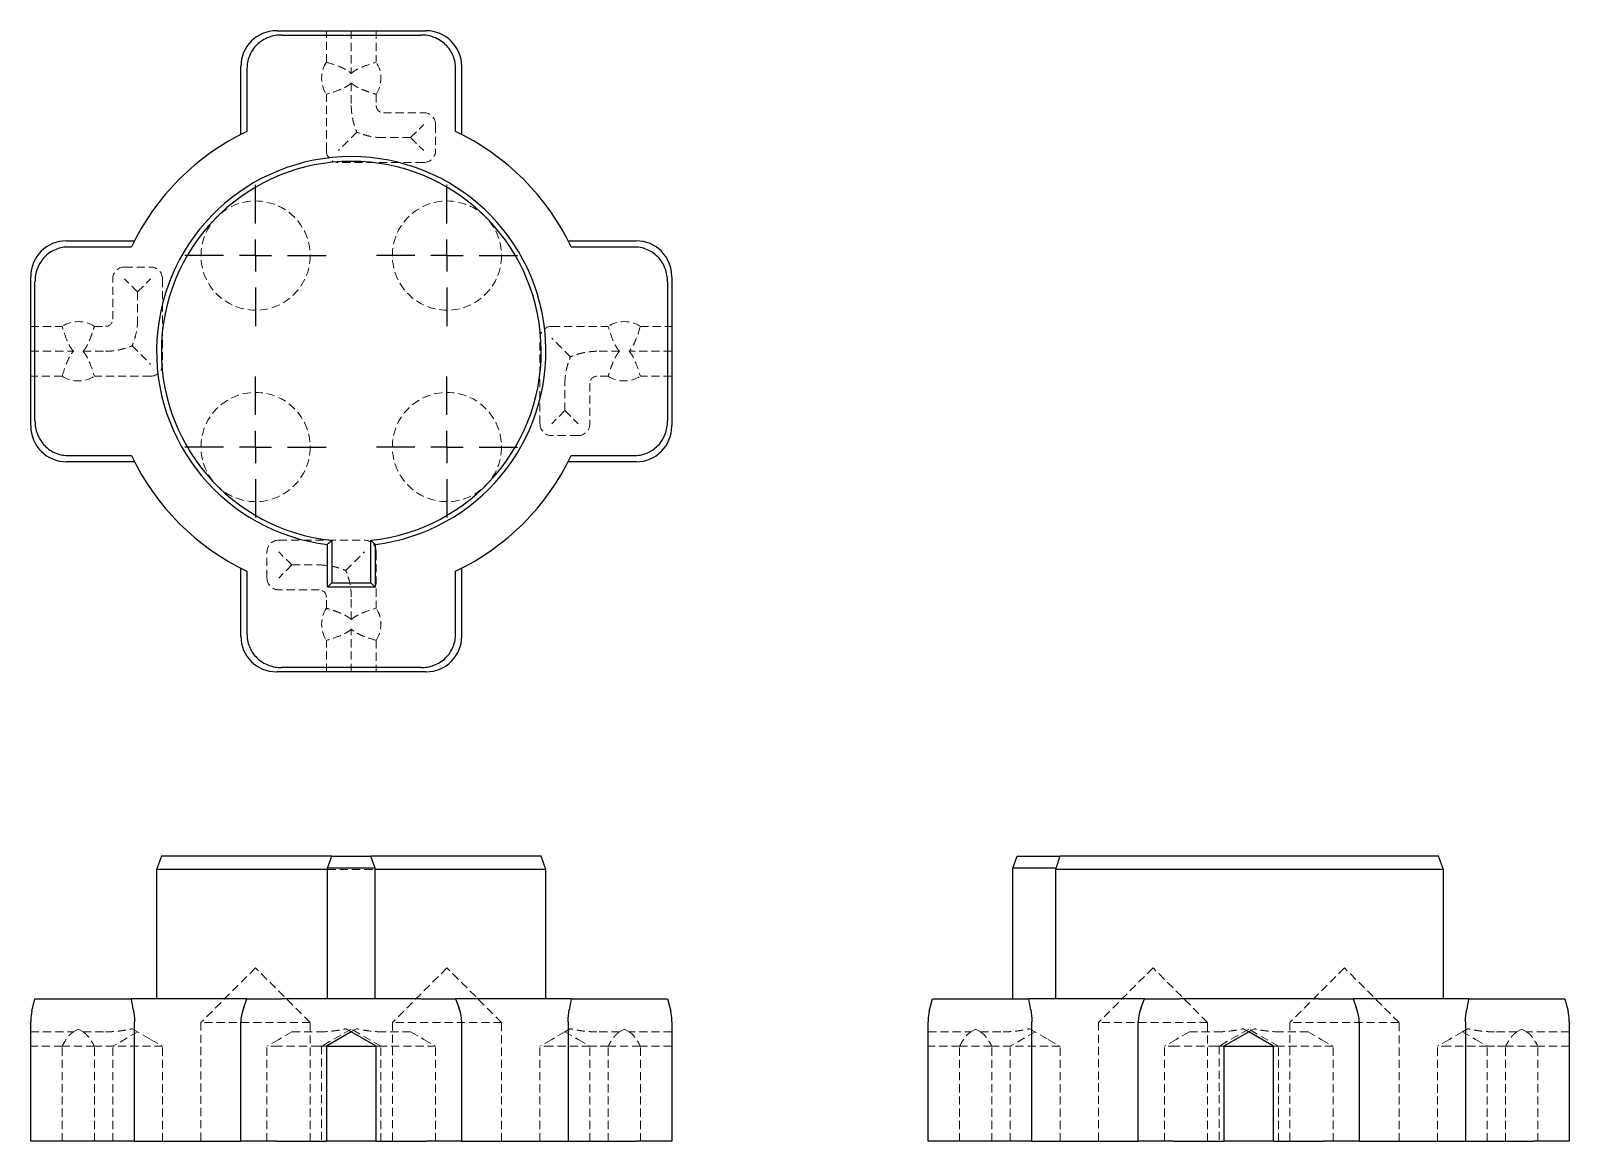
# Model space of a CAD drawing. Header units: millimetres. Extents: x 33 to 273, y 35 to 208.
import ezdxf

# ---------------------------------------------------------------- set-up
doc = ezdxf.new("R2010")
doc.units = ezdxf.units.MM
doc.linetypes.add('HIDDEN', pattern=[1.905, 1.27, -0.635])
doc.layers.add('10', color=7, linetype='Continuous')

# ---------------------------------------------------------------- blocks, each defined once
blk = doc.blocks.new('SW_CENTERMARKSYMBOL_0')
at = {"layer": '10', "color": 0}
for p, q in [((0, 5), (0, 11.02)), ((0, 0), (0, 2.5)), ((-5, 0), (-11.02, 0)), ((0, 0), (-2.5, 0)), ((0, 0), (0, -2.5)), ((0, 0), (2.5, 0)), ((5, 0), (11.02, 0)), ((0, -5), (0, -11.02))]:
    blk.add_line(p, q, dxfattribs=at)
blk = doc.blocks.new('SW_CENTERMARKSYMBOL_1')
at = {"layer": '10', "color": 0}
for p, q in [((0, 5), (0, 11.02)), ((0, 0), (0, 2.5)), ((-5, 0), (-11.02, 0)), ((0, 0), (-2.5, 0)), ((0, 0), (0, -2.5)), ((0, 0), (2.5, 0)), ((5, 0), (11.02, 0)), ((0, -5), (0, -11.02))]:
    blk.add_line(p, q, dxfattribs=at)
blk = doc.blocks.new('SW_CENTERMARKSYMBOL_2')
at = {"layer": '10', "color": 0}
for p, q in [((0, 5), (0, 11.02)), ((0, 0), (0, 2.5)), ((-5, 0), (-11.02, 0)), ((0, 0), (-2.5, 0)), ((0, 0), (0, -2.5)), ((0, 0), (2.5, 0)), ((5, 0), (11.02, 0)), ((0, -5), (0, -11.02))]:
    blk.add_line(p, q, dxfattribs=at)
blk = doc.blocks.new('SW_CENTERMARKSYMBOL_3')
at = {"layer": '10', "color": 0}
for p, q in [((0, 5), (0, 11.02)), ((0, 0), (0, 2.5)), ((-5, 0), (-11.02, 0)), ((0, 0), (-2.5, 0)), ((0, 0), (0, -2.5)), ((0, 0), (2.5, 0)), ((5, 0), (11.02, 0)), ((0, -5), (0, -11.02))]:
    blk.add_line(p, q, dxfattribs=at)

msp = doc.modelspace()

# ---------------------------------------------------------------- linework, layer by layer
at = {"color": 7, "linetype": 'Continuous', "lineweight": 25}
for p, q in [((71.44, 208), (71.33, 208)), ((71.44, 208), (94.56, 208)), ((72.14, 207.34), (93.86, 207.34)), ((94.67, 208), (94.56, 208)), ((65.78, 191.83), (65.78, 202.44)), ((66.73, 202.09), (66.73, 192.3)), ((99.27, 192.3), (99.27, 202.09)), ((100.22, 202.44), (100.22, 191.83)), ((38.56, 175.22), (49.17, 175.22)), ((116.83, 175.22), (127.44, 175.22)), ((48.7, 174.27), (38.91, 174.27)), ((127.09, 174.27), (117.3, 174.27)), ((33, 169.67), (33, 169.56)), ((33, 146.44), (33, 169.56)), ((33.66, 147.14), (33.66, 168.86)), ((132.34, 168.86), (132.34, 147.14)), ((133, 169.56), (133, 169.67)), ((133, 169.56), (133, 146.44)), ((33, 146.44), (33, 146.33)), ((133, 146.33), (133, 146.44)), ((38.91, 141.73), (48.7, 141.73)), ((117.3, 141.73), (127.09, 141.73)), ((49.17, 140.78), (38.56, 140.78)), ((127.44, 140.78), (116.83, 140.78)), ((79.3, 121.2), (79.3, 127.92)), ((79.97, 128.53), (79.97, 121.87)), ((86.03, 121.87), (86.03, 128.53)), ((86.7, 127.92), (86.7, 121.2)), ((65.78, 113.56), (65.78, 124.17)), ((66.73, 123.7), (66.73, 113.91)), ((99.27, 113.91), (99.27, 123.7)), ((100.22, 124.17), (100.22, 113.56)), ((79.3, 121.2), (79.97, 121.87)), ((86.7, 121.2), (79.3, 121.2)), ((79.97, 121.87), (86.03, 121.87)), ((86.7, 121.2), (86.03, 121.87)), ((71.33, 108), (71.44, 108)), ((94.56, 108), (71.44, 108)), ((93.86, 108.66), (72.14, 108.66)), ((94.56, 108), (94.67, 108)), ((53.37, 79.22), (52.63, 77.19)), ((79.97, 79.22), (53.37, 79.22)), ((79.3, 77.37), (79.97, 79.22)), ((79.97, 79.22), (86.03, 79.22)), ((86.7, 77.37), (86.03, 79.22)), ((112.63, 79.22), (86.03, 79.22)), ((113.37, 77.19), (112.63, 79.22)), ((186.2, 77.37), (186.87, 79.22)), ((186.87, 79.22), (193.53, 79.22)), ((252.63, 79.22), (193.53, 79.22)), ((253.37, 77.19), (252.63, 79.22)), ((52.63, 77.19), (52.63, 57)), ((79.3, 77.19), (52.63, 77.19)), ((79.3, 57), (79.3, 77.37)), ((86.7, 77.37), (79.3, 77.37)), ((86.7, 57), (86.7, 77.37)), ((113.37, 77.19), (86.7, 77.19)), ((113.37, 57), (113.37, 77.19)), ((192.92, 77.37), (186.2, 77.37)), ((186.2, 57), (186.2, 77.37)), ((192.92, 77.37), (192.86, 77.19)), ((253.37, 77.19), (192.86, 77.19)), ((192.86, 77.19), (192.86, 57)), ((253.37, 57), (253.37, 77.19)), ((33.17, 55.09), (33.66, 57)), ((38.91, 57), (48.7, 57)), ((66.73, 57), (48.7, 57)), ((66.22, 55.62), (66.12, 55.33)), ((66.22, 55.62), (66.73, 57)), ((93.86, 57), (72.14, 57)), ((99.27, 57), (99.78, 55.62)), ((117.3, 57), (99.27, 57)), ((99.88, 55.33), (99.78, 55.62)), ((117.3, 57), (127.09, 57)), ((132.34, 57), (132.83, 55.09)), ((173.17, 55.09), (173.66, 57)), ((178.91, 57), (188.7, 57)), ((206.73, 57), (188.7, 57)), ((206.22, 55.62), (206.12, 55.33)), ((206.22, 55.62), (206.73, 57)), ((233.86, 57), (212.14, 57)), ((239.27, 57), (239.78, 55.62)), ((257.3, 57), (239.27, 57)), ((239.88, 55.33), (239.78, 55.62)), ((257.3, 57), (267.09, 57)), ((272.34, 57), (272.83, 55.09)), ((33, 53.71), (33, 53.42)), ((33, 34.78), (33, 53.42)), ((49.17, 34.78), (49.17, 53.42)), ((65.78, 34.78), (65.78, 53.42)), ((100.22, 53.42), (100.22, 34.78)), ((116.83, 53.42), (116.83, 34.78)), ((133, 53.42), (133, 53.71)), ((133, 53.42), (133, 34.78)), ((173, 53.71), (173, 53.42)), ((173, 34.78), (173, 53.42)), ((189.17, 34.78), (189.17, 53.42)), ((205.78, 34.78), (205.78, 53.42)), ((240.22, 53.42), (240.22, 34.78)), ((256.83, 53.42), (256.83, 34.78)), ((273, 53.42), (273, 53.71)), ((273, 53.42), (273, 34.78)), ((83, 51.84), (79.11, 49.59)), ((86.89, 49.59), (83, 51.84)), ((223, 51.84), (219.11, 49.59)), ((226.89, 49.59), (223, 51.84)), ((79.11, 49.59), (79.11, 34.78)), ((79.11, 49.59), (85.04, 49.59)), ((85.04, 49.59), (86.89, 49.59)), ((86.89, 34.78), (86.89, 49.59)), ((219.11, 49.59), (219.11, 34.78)), ((219.11, 49.59), (225.04, 49.59)), ((225.04, 49.59), (226.89, 49.59)), ((226.89, 34.78), (226.89, 49.59)), ((38.56, 34.78), (33, 34.78)), ((49.17, 34.78), (38.56, 34.78)), ((49.17, 34.78), (65.78, 34.78)), ((71.33, 34.78), (65.78, 34.78)), ((71.33, 34.78), (79.11, 34.78)), ((85.04, 34.78), (79.11, 34.78)), ((86.89, 34.78), (85.04, 34.78)), ((86.89, 34.78), (94.67, 34.78)), ((100.22, 34.78), (94.67, 34.78)), ((100.22, 34.78), (116.83, 34.78)), ((116.83, 34.78), (127.44, 34.78)), ((133, 34.78), (127.44, 34.78)), ((178.56, 34.78), (173, 34.78)), ((189.17, 34.78), (178.56, 34.78)), ((189.17, 34.78), (205.78, 34.78)), ((211.33, 34.78), (205.78, 34.78)), ((211.33, 34.78), (219.11, 34.78)), ((225.04, 34.78), (219.11, 34.78)), ((226.89, 34.78), (225.04, 34.78)), ((226.89, 34.78), (234.67, 34.78)), ((240.22, 34.78), (234.67, 34.78)), ((240.22, 34.78), (256.83, 34.78)), ((256.83, 34.78), (267.44, 34.78)), ((273, 34.78), (267.44, 34.78))]:
    msp.add_line(p, q, dxfattribs=at)
at = {"color": 7, "linetype": 'HIDDEN', "lineweight": 18}
for p, q in [((79.11, 203.1), (79.11, 208)), ((83, 208), (83, 201.33)), ((86.89, 208), (86.89, 203.1)), ((83, 199.85), (83, 196.33)), ((79.11, 189.3), (79.11, 198.08)), ((86.89, 198.08), (86.89, 196.33)), ((88, 195.22), (94.3, 195.22)), ((83.86, 192.19), (80.96, 189.3)), ((92.26, 191.33), (94.3, 193.37)), ((96.15, 193.37), (96.15, 189.3)), ((92.26, 191.33), (88, 191.33)), ((92.26, 191.33), (94.3, 189.3)), ((94.3, 187.44), (80.96, 187.44)), ((47.63, 171.15), (51.7, 171.15)), ((45.78, 163), (45.78, 169.3)), ((49.67, 167.26), (47.63, 169.3)), ((49.67, 167.26), (51.7, 169.3)), ((53.56, 169.3), (53.56, 155.96)), ((49.67, 167.26), (49.67, 163)), ((33, 161.89), (37.9, 161.89)), ((42.92, 161.89), (44.67, 161.89)), ((114.3, 161.89), (123.08, 161.89)), ((128.1, 161.89), (133, 161.89)), ((48.81, 158.86), (51.7, 155.96)), ((112.44, 146.7), (112.44, 160.04)), ((117.19, 157.14), (114.3, 160.04)), ((33, 158), (39.67, 158)), ((41.15, 158), (44.67, 158)), ((124.85, 158), (121.33, 158)), ((133, 158), (126.33, 158)), ((37.9, 154.11), (33, 154.11)), ((51.7, 154.11), (42.92, 154.11)), ((123.08, 154.11), (121.33, 154.11)), ((133, 154.11), (128.1, 154.11)), ((116.33, 148.74), (116.33, 153)), ((120.22, 153), (120.22, 146.7)), ((116.33, 148.74), (114.3, 146.7)), ((116.33, 148.74), (118.37, 146.7)), ((118.37, 144.85), (114.3, 144.85)), ((71.7, 128.56), (85.04, 128.56)), ((69.85, 122.63), (69.85, 126.7)), ((73.74, 124.67), (71.7, 126.7)), ((82.14, 123.81), (85.04, 126.7)), ((86.89, 126.7), (86.89, 117.92)), ((73.74, 124.67), (71.7, 122.63)), ((73.74, 124.67), (78, 124.67)), ((78, 120.78), (71.7, 120.78)), ((79.11, 117.92), (79.11, 119.67)), ((83, 116.15), (83, 119.67)), ((79.11, 108), (79.11, 112.9)), ((83, 108), (83, 114.67)), ((86.89, 112.9), (86.89, 108)), ((79.3, 77.19), (86.7, 77.19)), ((68.07, 61.81), (59.55, 53.3)), ((76.59, 53.3), (68.07, 61.81)), ((97.93, 61.81), (89.41, 53.3)), ((106.45, 53.3), (97.93, 61.81)), ((208.07, 61.81), (199.55, 53.3)), ((216.59, 53.3), (208.07, 61.81)), ((237.93, 61.81), (229.41, 53.3)), ((246.45, 53.3), (237.93, 61.81)), ((76.59, 53.3), (59.55, 53.3)), ((59.55, 53.3), (59.55, 34.78)), ((76.59, 34.78), (76.59, 53.3)), ((106.45, 53.3), (89.41, 53.3)), ((89.41, 53.3), (89.41, 34.78)), ((106.45, 34.78), (106.45, 53.3)), ((216.59, 53.3), (199.55, 53.3)), ((199.55, 53.3), (199.55, 34.78)), ((216.59, 34.78), (216.59, 53.3)), ((246.45, 53.3), (229.41, 53.3)), ((229.41, 53.3), (229.41, 34.78)), ((246.45, 34.78), (246.45, 53.3)), ((33, 51.84), (39.67, 51.84)), ((40.41, 52.27), (39.67, 51.84)), ((41.15, 51.84), (40.41, 52.27)), ((41.15, 51.84), (44.67, 51.84)), ((49.67, 51.84), (45.78, 49.59)), ((48.81, 52.33), (51.7, 50.66)), ((51.7, 50.66), (53.56, 49.59)), ((71.7, 50.66), (69.85, 49.59)), ((73.74, 51.84), (71.7, 50.66)), ((73.74, 51.84), (78, 51.84)), ((83, 52.27), (78.37, 49.59)), ((87.63, 49.59), (83, 52.27)), ((83.86, 52.33), (83.05, 51.87)), ((92.26, 51.84), (88, 51.84)), ((92.26, 51.84), (94.3, 50.66)), ((94.3, 50.66), (96.15, 49.59)), ((114.3, 50.66), (112.44, 49.59)), ((116.33, 51.84), (114.3, 50.66)), ((116.33, 51.84), (118.37, 50.66)), ((118.37, 50.66), (120.22, 49.59)), ((124.85, 51.84), (121.33, 51.84)), ((125.59, 52.27), (124.85, 51.84)), ((126.33, 51.84), (125.59, 52.27)), ((133, 51.84), (126.33, 51.84)), ((173, 51.84), (179.67, 51.84)), ((180.41, 52.27), (179.67, 51.84)), ((181.15, 51.84), (180.41, 52.27)), ((181.15, 51.84), (184.67, 51.84)), ((189.67, 51.84), (185.78, 49.59)), ((188.81, 52.33), (191.7, 50.66)), ((191.7, 50.66), (193.56, 49.59)), ((211.7, 50.66), (209.85, 49.59)), ((213.74, 51.84), (211.7, 50.66)), ((213.74, 51.84), (218, 51.84)), ((223, 52.27), (218.37, 49.59)), ((227.63, 49.59), (223, 52.27)), ((223.86, 52.33), (223.05, 51.87)), ((232.26, 51.84), (228, 51.84)), ((232.26, 51.84), (234.3, 50.66)), ((234.3, 50.66), (236.15, 49.59)), ((254.3, 50.66), (252.44, 49.59)), ((256.33, 51.84), (254.3, 50.66)), ((256.33, 51.84), (258.37, 50.66)), ((258.37, 50.66), (260.22, 49.59)), ((264.85, 51.84), (261.33, 51.84)), ((265.59, 52.27), (264.85, 51.84)), ((266.33, 51.84), (265.59, 52.27)), ((273, 51.84), (266.33, 51.84)), ((37.9, 49.59), (33, 49.59)), ((42.92, 49.59), (37.9, 49.59)), ((37.9, 34.78), (37.9, 49.59)), ((42.92, 34.78), (42.92, 49.59)), ((51.7, 49.59), (42.92, 49.59)), ((45.78, 34.78), (45.78, 49.59)), ((53.56, 49.59), (51.7, 49.59)), ((53.56, 34.78), (53.56, 49.59)), ((71.7, 49.59), (69.85, 49.59)), ((69.85, 34.78), (69.85, 49.59)), ((78, 49.59), (71.7, 49.59)), ((78.37, 49.59), (78, 49.59)), ((79.11, 49.59), (78.37, 49.59)), ((78.37, 49.59), (78.37, 34.78)), ((87.63, 49.59), (86.89, 49.59)), ((94.3, 49.59), (87.63, 49.59)), ((87.63, 34.78), (87.63, 49.59)), ((96.15, 49.59), (94.3, 49.59)), ((96.15, 34.78), (96.15, 49.59)), ((114.3, 49.59), (112.44, 49.59)), ((112.44, 34.78), (112.44, 49.59)), ((118.37, 49.59), (114.3, 49.59)), ((120.22, 49.59), (118.37, 49.59)), ((120.22, 34.78), (120.22, 49.59)), ((121.33, 49.59), (120.22, 49.59)), ((123.08, 49.59), (121.33, 49.59)), ((128.1, 49.59), (123.08, 49.59)), ((123.08, 34.78), (123.08, 49.59)), ((128.1, 34.78), (128.1, 49.59)), ((133, 49.59), (128.1, 49.59)), ((177.9, 49.59), (173, 49.59)), ((182.92, 49.59), (177.9, 49.59)), ((177.9, 34.78), (177.9, 49.59)), ((182.92, 34.78), (182.92, 49.59)), ((191.7, 49.59), (182.92, 49.59)), ((185.78, 34.78), (185.78, 49.59)), ((193.56, 49.59), (191.7, 49.59)), ((193.56, 34.78), (193.56, 49.59)), ((211.7, 49.59), (209.85, 49.59)), ((209.85, 34.78), (209.85, 49.59)), ((218, 49.59), (211.7, 49.59)), ((218.37, 49.59), (218, 49.59)), ((219.11, 49.59), (218.37, 49.59)), ((218.37, 49.59), (218.37, 34.78)), ((227.63, 49.59), (226.89, 49.59)), ((234.3, 49.59), (227.63, 49.59)), ((227.63, 34.78), (227.63, 49.59)), ((236.15, 49.59), (234.3, 49.59)), ((236.15, 34.78), (236.15, 49.59)), ((254.3, 49.59), (252.44, 49.59)), ((252.44, 34.78), (252.44, 49.59)), ((258.37, 49.59), (254.3, 49.59)), ((260.22, 49.59), (258.37, 49.59)), ((260.22, 34.78), (260.22, 49.59)), ((261.33, 49.59), (260.22, 49.59)), ((263.08, 49.59), (261.33, 49.59)), ((268.1, 49.59), (263.08, 49.59)), ((263.08, 34.78), (263.08, 49.59)), ((268.1, 34.78), (268.1, 49.59)), ((273, 49.59), (268.1, 49.59))]:
    msp.add_line(p, q, dxfattribs=at)
for centre in [(68.07, 172.93), (97.93, 172.93), (68.07, 143.07), (97.93, 143.07)]:
    msp.add_circle(centre, 8.52, dxfattribs=at)
at = {"color": 7, "linetype": 'Continuous', "lineweight": 25}
for centre, radius, start, end in [((71.33, 202.44), 5.56, 90, 180), ((94.67, 202.44), 5.56, 0, 90), ((83, 158), 37.96, 115.3822, 154.6178), ((83, 158), 37.96, 25.3822, 64.6178), ((83, 158), 30.37, 277.0047, 262.9953), ((83, 158), 29.63, 275.8689, 264.1311), ((38.56, 169.67), 5.56, 90, 180), ((127.44, 169.67), 5.56, 0, 90), ((38.56, 146.33), 5.56, 180, 270), ((127.44, 146.33), 5.56, 270, 360), ((83, 158), 37.96, 205.3822, 244.6178), ((83, 158), 37.96, 295.3822, 334.6178), ((71.33, 113.56), 5.56, 180, 270), ((94.67, 113.56), 5.56, 270, 0), ((71.33, 53.42), 5.56, 159.8902, 180), ((94.67, 53.42), 5.56, 0, 20.1098), ((211.33, 53.42), 5.56, 159.8902, 180), ((234.67, 53.42), 5.56, 0, 20.1098), ((38.56, 53.71), 5.56, 165.6457, 180), ((127.44, 53.71), 5.56, 0, 14.3543), ((178.56, 53.71), 5.56, 165.6457, 180), ((267.44, 53.71), 5.56, 0, 14.3543)]:
    msp.add_arc(centre, radius, start, end, dxfattribs=at)
at = {"color": 7, "linetype": 'HIDDEN', "lineweight": 18}
for centre, radius, start, end in [((83, 200.59), 4.63, 147.1401, 212.8599), ((83, 200.59), 4.63, 327.1401, 32.8599), ((88, 196.33), 1.11, 180, 270), ((94.3, 193.37), 1.85, 0, 90), ((80.96, 189.3), 1.85, 180, 270), ((94.3, 189.3), 1.85, 270, 0), ((47.63, 169.3), 1.85, 90, 180), ((51.7, 169.3), 1.85, 0, 90), ((40.41, 158), 4.63, 57.1401, 122.8599), ((44.67, 163), 1.11, 270, 0), ((114.3, 160.04), 1.85, 90, 180), ((125.59, 158), 4.63, 57.1401, 122.8599), ((40.41, 158), 4.63, 237.1401, 302.8599), ((51.7, 155.96), 1.85, 270, 0), ((121.33, 153), 1.11, 90, 180), ((125.59, 158), 4.63, 237.1401, 302.8599), ((114.3, 146.7), 1.85, 180, 270), ((118.37, 146.7), 1.85, 270, 0), ((71.7, 126.7), 1.85, 90, 180), ((85.04, 126.7), 1.85, 0, 90), ((71.7, 122.63), 1.85, 180, 270), ((78, 119.67), 1.11, 0, 90), ((83, 115.41), 4.63, 147.1401, 212.8599), ((83, 115.41), 4.63, 327.1401, 32.8599)]:
    msp.add_arc(centre, radius, start, end, dxfattribs=at)
at = {"color": 7, "linetype": 'Continuous', "lineweight": 25}
for points in [[(72.14, 207.34), (71.47, 207.34), (70.77, 207.22), (69.77, 206.85), (69.45, 206.69), (68.83, 206.3), (68.54, 206.08), (68.03, 205.57), (67.79, 205.3), (67.4, 204.7), (67.23, 204.39), (66.84, 203.41), (66.73, 202.73), (66.73, 202.09)], [(99.27, 202.09), (99.27, 202.73), (99.16, 203.41), (98.77, 204.39), (98.6, 204.7), (98.21, 205.3), (97.97, 205.57), (97.46, 206.08), (97.17, 206.3), (96.55, 206.69), (96.23, 206.85), (95.23, 207.22), (94.53, 207.34), (93.86, 207.34)], [(38.91, 174.27), (38.27, 174.27), (37.59, 174.16), (36.61, 173.77), (36.3, 173.6), (35.7, 173.21), (35.43, 172.97), (34.92, 172.46), (34.7, 172.17), (34.31, 171.55), (34.15, 171.23), (33.78, 170.23), (33.66, 169.53), (33.66, 168.86)], [(132.34, 168.86), (132.34, 169.53), (132.22, 170.23), (131.85, 171.23), (131.69, 171.55), (131.3, 172.17), (131.08, 172.46), (130.57, 172.97), (130.3, 173.21), (129.7, 173.6), (129.39, 173.77), (128.41, 174.16), (127.73, 174.27), (127.09, 174.27)], [(33.66, 147.14), (33.66, 146.47), (33.78, 145.77), (34.15, 144.77), (34.31, 144.45), (34.7, 143.83), (34.92, 143.54), (35.43, 143.03), (35.7, 142.79), (36.3, 142.4), (36.61, 142.23), (37.59, 141.84), (38.27, 141.73), (38.91, 141.73)], [(127.09, 141.73), (127.73, 141.73), (128.41, 141.84), (129.39, 142.23), (129.7, 142.4), (130.3, 142.79), (130.57, 143.03), (131.08, 143.54), (131.3, 143.83), (131.69, 144.45), (131.85, 144.77), (132.22, 145.77), (132.34, 146.47), (132.34, 147.14)], [(66.73, 113.91), (66.73, 113.27), (66.84, 112.59), (67.23, 111.61), (67.4, 111.3), (67.79, 110.7), (68.03, 110.43), (68.54, 109.92), (68.83, 109.7), (69.45, 109.31), (69.77, 109.15), (70.77, 108.78), (71.47, 108.66), (72.14, 108.66)], [(93.86, 108.66), (94.53, 108.66), (95.23, 108.78), (96.23, 109.15), (96.55, 109.31), (97.17, 109.7), (97.46, 109.92), (97.97, 110.43), (98.21, 110.7), (98.6, 111.3), (98.77, 111.61), (99.16, 112.59), (99.27, 113.27), (99.27, 113.91)], [(33.66, 57), (33.66, 57), (33.78, 57), (34.15, 57), (34.31, 57), (34.7, 57), (34.92, 57), (35.43, 57), (35.7, 57), (36.3, 57), (36.61, 57), (37.59, 57), (38.27, 57), (38.91, 57)], [(66.73, 57), (66.73, 57), (66.84, 57), (67.23, 57), (67.4, 57), (67.79, 57), (68.03, 57), (68.54, 57), (68.83, 57), (69.45, 57), (69.77, 57), (70.77, 57), (71.47, 57), (72.14, 57)], [(93.86, 57), (94.53, 57), (95.23, 57), (96.23, 57), (96.55, 57), (97.17, 57), (97.46, 57), (97.97, 57), (98.21, 57), (98.6, 57), (98.77, 57), (99.16, 57), (99.27, 57), (99.27, 57)], [(127.09, 57), (127.73, 57), (128.41, 57), (129.39, 57), (129.7, 57), (130.3, 57), (130.57, 57), (131.08, 57), (131.3, 57), (131.69, 57), (131.85, 57), (132.22, 57), (132.34, 57), (132.34, 57)], [(173.66, 57), (173.66, 57), (173.78, 57), (174.15, 57), (174.31, 57), (174.7, 57), (174.92, 57), (175.43, 57), (175.7, 57), (176.3, 57), (176.61, 57), (177.59, 57), (178.27, 57), (178.91, 57)], [(206.73, 57), (206.73, 57), (206.84, 57), (207.23, 57), (207.4, 57), (207.79, 57), (208.03, 57), (208.54, 57), (208.83, 57), (209.45, 57), (209.77, 57), (210.77, 57), (211.47, 57), (212.14, 57)], [(233.86, 57), (234.53, 57), (235.23, 57), (236.23, 57), (236.55, 57), (237.17, 57), (237.46, 57), (237.97, 57), (238.21, 57), (238.6, 57), (238.77, 57), (239.16, 57), (239.27, 57), (239.27, 57)], [(267.09, 57), (267.73, 57), (268.41, 57), (269.39, 57), (269.7, 57), (270.3, 57), (270.57, 57), (271.08, 57), (271.3, 57), (271.69, 57), (271.85, 57), (272.22, 57), (272.34, 57), (272.34, 57)]]:
    msp.add_open_spline(points, degree=3, knots=[0, 0, 0, 0, 0.25, 0.25, 0.375, 0.375, 0.5, 0.5, 0.625, 0.625, 0.75, 0.75, 1, 1, 1, 1], dxfattribs=at)
at = {"color": 7, "linetype": 'HIDDEN', "lineweight": 18}
for points, knots in [([(79.11, 203.1), (79.79, 202.9), (80.47, 202.68), (81.46, 202.28), (81.78, 202.14), (82.26, 201.88), (82.42, 201.78), (82.72, 201.58), (82.87, 201.47), (83, 201.33)], [0, 0, 0, 0, 0.5, 0.5, 0.75, 0.75, 0.875, 0.875, 1, 1, 1, 1]), ([(83, 201.33), (83.13, 201.47), (83.28, 201.58), (83.58, 201.79), (83.74, 201.88), (84.22, 202.14), (84.54, 202.28), (85.53, 202.68), (86.21, 202.9), (86.89, 203.1)], [0, 0, 0, 0, 0.125, 0.125, 0.25, 0.25, 0.5, 0.5, 1, 1, 1, 1]), ([(83, 199.85), (82.87, 199.72), (82.72, 199.61), (82.42, 199.4), (82.26, 199.31), (81.78, 199.05), (81.46, 198.9), (80.47, 198.5), (79.79, 198.28), (79.11, 198.08)], [0, 0, 0, 0, 0.125, 0.125, 0.25, 0.25, 0.5, 0.5, 1, 1, 1, 1]), ([(83, 199.85), (83.03, 199.82), (83.11, 199.75), (83.23, 199.65), (83.36, 199.55), (83.5, 199.46), (83.66, 199.36), (83.83, 199.26), (84.01, 199.16), (84.21, 199.06), (84.42, 198.96), (84.64, 198.87), (84.88, 198.77), (85.13, 198.67), (85.39, 198.57), (85.66, 198.47), (85.95, 198.37), (86.25, 198.28), (86.57, 198.18), (86.78, 198.11), (86.89, 198.08)], [0, 0, 0, 0, 0.032125, 0.066718, 0.103873, 0.143669, 0.186168, 0.231423, 0.279476, 0.330363, 0.384114, 0.440754, 0.500307, 0.562789, 0.628218, 0.696608, 0.76797, 0.842317, 0.919657, 1, 1, 1, 1]), ([(83, 196.33), (83, 196.23), (83, 196.04), (83.02, 195.74), (83.04, 195.45), (83.07, 195.15), (83.11, 194.85), (83.16, 194.56), (83.21, 194.26), (83.28, 193.97), (83.35, 193.67), (83.44, 193.37), (83.53, 193.08), (83.63, 192.78), (83.74, 192.49), (83.82, 192.29), (83.86, 192.19)], [0, 0, 0, 0, 0.068899, 0.137878, 0.207017, 0.276396, 0.346094, 0.416188, 0.486755, 0.557869, 0.629603, 0.702029, 0.775216, 0.84923, 0.924138, 1, 1, 1, 1]), ([(88, 191.33), (87.28, 191.33), (86.57, 191.41), (85.53, 191.63), (85.19, 191.72), (84.51, 191.94), (84.18, 192.06), (83.86, 192.19)], [0, 0, 0, 0, 0.5, 0.5, 0.75, 0.75, 1, 1, 1, 1]), ([(39.67, 158), (39.53, 158.13), (39.42, 158.28), (39.21, 158.58), (39.12, 158.74), (38.86, 159.22), (38.72, 159.54), (38.32, 160.53), (38.1, 161.21), (37.9, 161.89)], [0, 0, 0, 0, 0.125, 0.125, 0.25, 0.25, 0.5, 0.5, 1, 1, 1, 1]), ([(41.15, 158), (41.18, 158.03), (41.25, 158.11), (41.35, 158.23), (41.45, 158.36), (41.54, 158.5), (41.64, 158.66), (41.74, 158.83), (41.84, 159.01), (41.94, 159.21), (42.04, 159.42), (42.13, 159.64), (42.23, 159.88), (42.33, 160.13), (42.43, 160.39), (42.53, 160.66), (42.63, 160.95), (42.72, 161.25), (42.82, 161.57), (42.89, 161.78), (42.92, 161.89)], [0, 0, 0, 0, 0.032125, 0.066718, 0.103873, 0.143669, 0.186168, 0.231423, 0.279476, 0.330363, 0.384114, 0.440754, 0.500307, 0.562789, 0.628218, 0.696608, 0.76797, 0.842317, 0.919657, 1, 1, 1, 1]), ([(49.67, 163), (49.67, 162.28), (49.59, 161.57), (49.37, 160.53), (49.28, 160.19), (49.06, 159.51), (48.94, 159.18), (48.81, 158.86)], [0, 0, 0, 0, 0.5, 0.5, 0.75, 0.75, 1, 1, 1, 1]), ([(124.85, 158), (124.72, 158.13), (124.61, 158.28), (124.4, 158.58), (124.31, 158.74), (124.05, 159.22), (123.9, 159.54), (123.5, 160.53), (123.28, 161.21), (123.08, 161.89)], [0, 0, 0, 0, 0.125, 0.125, 0.25, 0.25, 0.5, 0.5, 1, 1, 1, 1]), ([(128.1, 161.89), (127.9, 161.21), (127.68, 160.53), (127.28, 159.54), (127.14, 159.22), (126.88, 158.74), (126.78, 158.58), (126.58, 158.28), (126.47, 158.13), (126.33, 158)], [0, 0, 0, 0, 0.5, 0.5, 0.75, 0.75, 0.875, 0.875, 1, 1, 1, 1]), ([(44.67, 158), (44.77, 158), (44.96, 158), (45.26, 158.02), (45.55, 158.04), (45.85, 158.07), (46.15, 158.11), (46.44, 158.16), (46.74, 158.21), (47.03, 158.28), (47.33, 158.35), (47.63, 158.44), (47.92, 158.53), (48.22, 158.63), (48.51, 158.74), (48.71, 158.82), (48.81, 158.86)], [0, 0, 0, 0, 0.068899, 0.137878, 0.207017, 0.276396, 0.346094, 0.416188, 0.486755, 0.557869, 0.629603, 0.702029, 0.775216, 0.84923, 0.924138, 1, 1, 1, 1]), ([(37.9, 154.11), (38.1, 154.79), (38.32, 155.47), (38.72, 156.46), (38.86, 156.78), (39.12, 157.26), (39.22, 157.42), (39.42, 157.72), (39.53, 157.87), (39.67, 158)], [0, 0, 0, 0, 0.5, 0.5, 0.75, 0.75, 0.875, 0.875, 1, 1, 1, 1]), ([(41.15, 158), (41.28, 157.87), (41.39, 157.72), (41.6, 157.42), (41.69, 157.26), (41.95, 156.78), (42.1, 156.46), (42.5, 155.47), (42.72, 154.79), (42.92, 154.11)], [0, 0, 0, 0, 0.125, 0.125, 0.25, 0.25, 0.5, 0.5, 1, 1, 1, 1]), ([(116.33, 153), (116.33, 153.72), (116.41, 154.43), (116.63, 155.47), (116.72, 155.81), (116.94, 156.49), (117.06, 156.82), (117.19, 157.14)], [0, 0, 0, 0, 0.5, 0.5, 0.75, 0.75, 1, 1, 1, 1]), ([(121.33, 158), (121.23, 158), (121.04, 158), (120.74, 157.98), (120.45, 157.96), (120.15, 157.93), (119.85, 157.89), (119.56, 157.84), (119.26, 157.79), (118.97, 157.72), (118.67, 157.65), (118.37, 157.56), (118.08, 157.47), (117.78, 157.37), (117.49, 157.26), (117.29, 157.18), (117.19, 157.14)], [0, 0, 0, 0, 0.068899, 0.137878, 0.207017, 0.276396, 0.346094, 0.416188, 0.486755, 0.557869, 0.629603, 0.702029, 0.775216, 0.84923, 0.924138, 1, 1, 1, 1]), ([(124.85, 158), (124.82, 157.97), (124.75, 157.89), (124.65, 157.77), (124.55, 157.64), (124.46, 157.5), (124.36, 157.34), (124.26, 157.17), (124.16, 156.99), (124.06, 156.79), (123.96, 156.58), (123.87, 156.36), (123.77, 156.12), (123.67, 155.87), (123.57, 155.61), (123.47, 155.34), (123.37, 155.05), (123.28, 154.75), (123.18, 154.43), (123.11, 154.22), (123.08, 154.11)], [0, 0, 0, 0, 0.032125, 0.066718, 0.103873, 0.143669, 0.186168, 0.231423, 0.279476, 0.330363, 0.384114, 0.440754, 0.500307, 0.562789, 0.628218, 0.696608, 0.76797, 0.842317, 0.919657, 1, 1, 1, 1]), ([(126.33, 158), (126.47, 157.87), (126.58, 157.72), (126.79, 157.42), (126.88, 157.26), (127.14, 156.78), (127.28, 156.46), (127.68, 155.47), (127.9, 154.79), (128.1, 154.11)], [0, 0, 0, 0, 0.125, 0.125, 0.25, 0.25, 0.5, 0.5, 1, 1, 1, 1]), ([(78, 124.67), (78.72, 124.67), (79.43, 124.59), (80.47, 124.37), (80.81, 124.28), (81.49, 124.06), (81.82, 123.94), (82.14, 123.81)], [0, 0, 0, 0, 0.5, 0.5, 0.75, 0.75, 1, 1, 1, 1]), ([(83, 119.67), (83, 119.77), (83, 119.96), (82.98, 120.26), (82.96, 120.55), (82.93, 120.85), (82.89, 121.15), (82.84, 121.44), (82.79, 121.74), (82.72, 122.03), (82.65, 122.33), (82.56, 122.63), (82.47, 122.92), (82.37, 123.22), (82.26, 123.51), (82.18, 123.71), (82.14, 123.81)], [0, 0, 0, 0, 0.068899, 0.137878, 0.207017, 0.276396, 0.346094, 0.416188, 0.486755, 0.557869, 0.629603, 0.702029, 0.775216, 0.84923, 0.924138, 1, 1, 1, 1]), ([(83, 116.15), (82.97, 116.18), (82.89, 116.25), (82.77, 116.35), (82.64, 116.45), (82.5, 116.54), (82.34, 116.64), (82.17, 116.74), (81.99, 116.84), (81.79, 116.94), (81.58, 117.04), (81.36, 117.13), (81.12, 117.23), (80.87, 117.33), (80.61, 117.43), (80.34, 117.53), (80.05, 117.63), (79.75, 117.72), (79.43, 117.82), (79.22, 117.89), (79.11, 117.92)], [0, 0, 0, 0, 0.032125, 0.066718, 0.103873, 0.143669, 0.186168, 0.231423, 0.279476, 0.330363, 0.384114, 0.440754, 0.500307, 0.562789, 0.628218, 0.696608, 0.76797, 0.842317, 0.919657, 1, 1, 1, 1]), ([(83, 116.15), (83.13, 116.28), (83.28, 116.39), (83.58, 116.6), (83.74, 116.69), (84.22, 116.95), (84.54, 117.1), (85.53, 117.5), (86.21, 117.72), (86.89, 117.92)], [0, 0, 0, 0, 0.125, 0.125, 0.25, 0.25, 0.5, 0.5, 1, 1, 1, 1]), ([(83, 114.67), (82.87, 114.53), (82.72, 114.42), (82.42, 114.21), (82.26, 114.12), (81.78, 113.86), (81.46, 113.72), (80.47, 113.32), (79.79, 113.1), (79.11, 112.9)], [0, 0, 0, 0, 0.125, 0.125, 0.25, 0.25, 0.5, 0.5, 1, 1, 1, 1]), ([(86.89, 112.9), (86.21, 113.1), (85.53, 113.32), (84.54, 113.72), (84.22, 113.86), (83.74, 114.12), (83.58, 114.22), (83.28, 114.42), (83.13, 114.53), (83, 114.67)], [0, 0, 0, 0, 0.5, 0.5, 0.75, 0.75, 0.875, 0.875, 1, 1, 1, 1]), ([(37.9, 49.59), (38.1, 49.99), (38.32, 50.37), (38.72, 50.95), (38.86, 51.14), (39.12, 51.41), (39.22, 51.5), (39.42, 51.68), (39.53, 51.76), (39.67, 51.84)], [0, 0, 0, 0, 0.5, 0.5, 0.75, 0.75, 0.875, 0.875, 1, 1, 1, 1]), ([(41.15, 51.84), (41.28, 51.76), (41.39, 51.68), (41.6, 51.5), (41.69, 51.41), (41.95, 51.13), (42.1, 50.95), (42.5, 50.38), (42.72, 49.98), (42.92, 49.59)], [0, 0, 0, 0, 0.125, 0.125, 0.25, 0.25, 0.5, 0.5, 1, 1, 1, 1]), ([(44.67, 51.84), (44.77, 51.84), (44.96, 51.84), (45.26, 51.85), (45.55, 51.86), (45.85, 51.88), (46.15, 51.9), (46.44, 51.93), (46.74, 51.96), (47.03, 52), (47.33, 52.04), (47.63, 52.09), (47.92, 52.14), (48.22, 52.2), (48.51, 52.26), (48.71, 52.31), (48.81, 52.33)], [0, 0, 0, 0, 0.068899, 0.137878, 0.207017, 0.276396, 0.346094, 0.416188, 0.486755, 0.557869, 0.629603, 0.702029, 0.775216, 0.84923, 0.924138, 1, 1, 1, 1]), ([(78, 51.84), (78.72, 51.84), (79.43, 51.88), (80.47, 52.01), (80.81, 52.06), (81.49, 52.19), (81.82, 52.26), (82.14, 52.33)], [0, 0, 0, 0, 0.5, 0.5, 0.75, 0.75, 1, 1, 1, 1]), ([(83, 51.84), (83, 51.84), (83, 51.84), (82.98, 51.85), (82.96, 51.86), (82.93, 51.88), (82.89, 51.9), (82.84, 51.93), (82.79, 51.96), (82.72, 52), (82.65, 52.04), (82.56, 52.09), (82.47, 52.14), (82.37, 52.2), (82.26, 52.26), (82.18, 52.31), (82.14, 52.33)], [0, 0, 0, 0, 0.068899, 0.137878, 0.207017, 0.276396, 0.346094, 0.416188, 0.486755, 0.557869, 0.629603, 0.702029, 0.775216, 0.84923, 0.924138, 1, 1, 1, 1]), ([(88, 51.84), (87.28, 51.84), (86.57, 51.88), (85.53, 52.01), (85.19, 52.06), (84.51, 52.19), (84.18, 52.26), (83.86, 52.33)], [0, 0, 0, 0, 0.5, 0.5, 0.75, 0.75, 1, 1, 1, 1]), ([(116.33, 51.84), (116.33, 51.84), (116.41, 51.88), (116.63, 52.01), (116.72, 52.06), (116.94, 52.19), (117.06, 52.26), (117.19, 52.33)], [0, 0, 0, 0, 0.5, 0.5, 0.75, 0.75, 1, 1, 1, 1]), ([(121.33, 51.84), (121.23, 51.84), (121.04, 51.84), (120.74, 51.85), (120.45, 51.86), (120.15, 51.88), (119.85, 51.9), (119.56, 51.93), (119.26, 51.96), (118.97, 52), (118.67, 52.04), (118.37, 52.09), (118.08, 52.14), (117.78, 52.2), (117.49, 52.26), (117.29, 52.31), (117.19, 52.33)], [0, 0, 0, 0, 0.068899, 0.137878, 0.207017, 0.276396, 0.346094, 0.416188, 0.486755, 0.557869, 0.629603, 0.702029, 0.775216, 0.84923, 0.924138, 1, 1, 1, 1]), ([(124.85, 51.84), (124.82, 51.82), (124.75, 51.78), (124.65, 51.71), (124.55, 51.63), (124.46, 51.55), (124.36, 51.46), (124.26, 51.36), (124.16, 51.25), (124.06, 51.14), (123.96, 51.02), (123.87, 50.89), (123.77, 50.75), (123.67, 50.61), (123.57, 50.46), (123.47, 50.3), (123.37, 50.13), (123.28, 49.96), (123.18, 49.78), (123.11, 49.66), (123.08, 49.59)], [0, 0, 0, 0, 0.032125, 0.066718, 0.103873, 0.143669, 0.186168, 0.231423, 0.279476, 0.330363, 0.384114, 0.440754, 0.500307, 0.562789, 0.628218, 0.696608, 0.76797, 0.842317, 0.919657, 1, 1, 1, 1]), ([(126.33, 51.84), (126.47, 51.76), (126.58, 51.68), (126.79, 51.5), (126.88, 51.41), (127.14, 51.13), (127.28, 50.95), (127.68, 50.38), (127.9, 49.98), (128.1, 49.59)], [0, 0, 0, 0, 0.125, 0.125, 0.25, 0.25, 0.5, 0.5, 1, 1, 1, 1]), ([(177.9, 49.59), (178.1, 49.99), (178.32, 50.37), (178.72, 50.95), (178.86, 51.14), (179.12, 51.41), (179.22, 51.5), (179.42, 51.68), (179.53, 51.76), (179.67, 51.84)], [0, 0, 0, 0, 0.5, 0.5, 0.75, 0.75, 0.875, 0.875, 1, 1, 1, 1]), ([(181.15, 51.84), (181.28, 51.76), (181.39, 51.68), (181.6, 51.5), (181.69, 51.41), (181.95, 51.13), (182.1, 50.95), (182.5, 50.38), (182.72, 49.98), (182.92, 49.59)], [0, 0, 0, 0, 0.125, 0.125, 0.25, 0.25, 0.5, 0.5, 1, 1, 1, 1]), ([(184.67, 51.84), (184.77, 51.84), (184.96, 51.84), (185.26, 51.85), (185.55, 51.86), (185.85, 51.88), (186.15, 51.9), (186.44, 51.93), (186.74, 51.96), (187.03, 52), (187.33, 52.04), (187.63, 52.09), (187.92, 52.14), (188.22, 52.2), (188.51, 52.26), (188.71, 52.31), (188.81, 52.33)], [0, 0, 0, 0, 0.068899, 0.137878, 0.207017, 0.276396, 0.346094, 0.416188, 0.486755, 0.557869, 0.629603, 0.702029, 0.775216, 0.84923, 0.924138, 1, 1, 1, 1]), ([(218, 51.84), (218.72, 51.84), (219.43, 51.88), (220.47, 52.01), (220.81, 52.06), (221.49, 52.19), (221.82, 52.26), (222.14, 52.33)], [0, 0, 0, 0, 0.5, 0.5, 0.75, 0.75, 1, 1, 1, 1]), ([(223, 51.84), (223, 51.84), (223, 51.84), (222.98, 51.85), (222.96, 51.86), (222.93, 51.88), (222.89, 51.9), (222.84, 51.93), (222.79, 51.96), (222.72, 52), (222.65, 52.04), (222.56, 52.09), (222.47, 52.14), (222.37, 52.2), (222.26, 52.26), (222.18, 52.31), (222.14, 52.33)], [0, 0, 0, 0, 0.068899, 0.137878, 0.207017, 0.276396, 0.346094, 0.416188, 0.486755, 0.557869, 0.629603, 0.702029, 0.775216, 0.84923, 0.924138, 1, 1, 1, 1]), ([(228, 51.84), (227.28, 51.84), (226.57, 51.88), (225.53, 52.01), (225.19, 52.06), (224.51, 52.19), (224.18, 52.26), (223.86, 52.33)], [0, 0, 0, 0, 0.5, 0.5, 0.75, 0.75, 1, 1, 1, 1]), ([(256.33, 51.84), (256.33, 51.84), (256.41, 51.88), (256.63, 52.01), (256.72, 52.06), (256.94, 52.19), (257.06, 52.26), (257.19, 52.33)], [0, 0, 0, 0, 0.5, 0.5, 0.75, 0.75, 1, 1, 1, 1]), ([(261.33, 51.84), (261.23, 51.84), (261.04, 51.84), (260.74, 51.85), (260.45, 51.86), (260.15, 51.88), (259.85, 51.9), (259.56, 51.93), (259.26, 51.96), (258.97, 52), (258.67, 52.04), (258.37, 52.09), (258.08, 52.14), (257.78, 52.2), (257.49, 52.26), (257.29, 52.31), (257.19, 52.33)], [0, 0, 0, 0, 0.068899, 0.137878, 0.207017, 0.276396, 0.346094, 0.416188, 0.486755, 0.557869, 0.629603, 0.702029, 0.775216, 0.84923, 0.924138, 1, 1, 1, 1]), ([(264.85, 51.84), (264.82, 51.82), (264.75, 51.78), (264.65, 51.71), (264.55, 51.63), (264.46, 51.55), (264.36, 51.46), (264.26, 51.36), (264.16, 51.25), (264.06, 51.14), (263.96, 51.02), (263.87, 50.89), (263.77, 50.75), (263.67, 50.61), (263.57, 50.46), (263.47, 50.3), (263.37, 50.13), (263.28, 49.96), (263.18, 49.78), (263.11, 49.66), (263.08, 49.59)], [0, 0, 0, 0, 0.032125, 0.066718, 0.103873, 0.143669, 0.186168, 0.231423, 0.279476, 0.330363, 0.384114, 0.440754, 0.500307, 0.562789, 0.628218, 0.696608, 0.76797, 0.842317, 0.919657, 1, 1, 1, 1]), ([(266.33, 51.84), (266.47, 51.76), (266.58, 51.68), (266.79, 51.5), (266.88, 51.41), (267.14, 51.13), (267.28, 50.95), (267.68, 50.38), (267.9, 49.98), (268.1, 49.59)], [0, 0, 0, 0, 0.125, 0.125, 0.25, 0.25, 0.5, 0.5, 1, 1, 1, 1])]:
    msp.add_open_spline(points, degree=3, knots=knots, dxfattribs=at)
at = {"color": 7, "linetype": 'Continuous', "lineweight": 25}
for points in [[(79.3, 127.92), (79.52, 128.12), (79.75, 128.32), (79.97, 128.53)], [(86.03, 128.53), (86.25, 128.32), (86.48, 128.12), (86.7, 127.92)], [(193.53, 79.22), (193.32, 78.61), (193.12, 77.99), (192.92, 77.37)], [(49, 55.33), (48.9, 55.89), (48.8, 56.44), (48.7, 57)], [(49, 55.33), (49.11, 54.72), (49.17, 54.08), (49.17, 53.42)], [(116.83, 53.42), (116.83, 54.08), (116.89, 54.72), (117, 55.33)], [(117.3, 57), (117.2, 56.44), (117.1, 55.89), (117, 55.33)], [(189, 55.33), (188.9, 55.89), (188.8, 56.44), (188.7, 57)], [(189, 55.33), (189.11, 54.72), (189.17, 54.08), (189.17, 53.42)], [(256.83, 53.42), (256.83, 54.08), (256.89, 54.72), (257, 55.33)], [(257.3, 57), (257.2, 56.44), (257.1, 55.89), (257, 55.33)]]:
    msp.add_open_spline(points, degree=3, dxfattribs=at)

# ---------------------------------------------------------------- block references
at = {"layer": '10'}
for name, p in [('SW_CENTERMARKSYMBOL_3', (68.07, 172.93)), ('SW_CENTERMARKSYMBOL_2', (97.93, 172.93)), ('SW_CENTERMARKSYMBOL_0', (68.07, 143.07)), ('SW_CENTERMARKSYMBOL_1', (97.93, 143.07))]:
    msp.add_blockref(name, p, dxfattribs=at)

doc.saveas('drawing.dxf')
